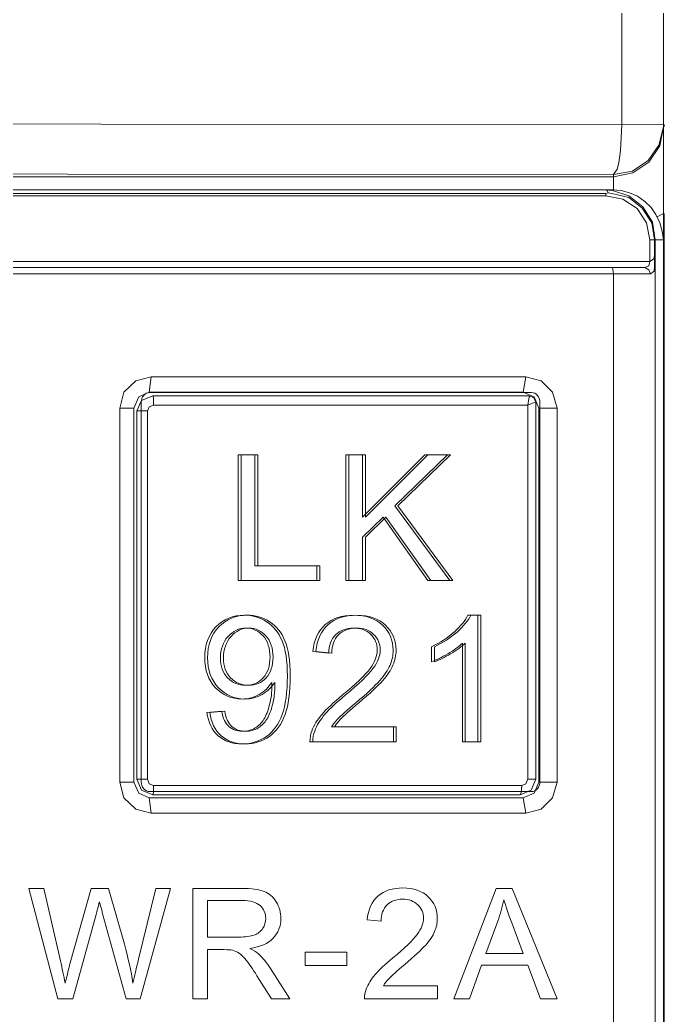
# Model space of a CAD drawing. Header units: millimetres. Extents: x 33157 to 59611, y -29750 to 1750.
# Drawn here: x 53834.65 to 53845.1, y 201.19 to 217.15 of the extents above; entities that cross this region are included whole.
import ezdxf

# ---------------------------------------------------------------- set-up
doc = ezdxf.new("R2010")
doc.units = ezdxf.units.MM
doc.layers.get('0').update_dxf_attribs({"lineweight": 18})

msp = doc.modelspace()

# ---------------------------------------------------------------- linework, layer by layer
at = {"lineweight": 9}
for p, q in [((53844.307, 279.827), (53844.307, 215.474)), ((53844.977, 279.827), (53844.977, 155.043)), ((53844.977, 215.474), (53844.977, 215.436)), ((53844.986, 215.474), (53844.986, 215.436)), ((53844.175, 214.672), (53844.175, 214.427)), ((53844.052, 214.371), (53844.052, 214.333)), ((53844.986, 214.05), (53844.986, 154.892)), ((53844.76, 213.626), (53844.76, 213.277)), ((53844.835, 213.626), (53844.835, 213.371)), ((53844.845, 213.626), (53844.845, 152.931)), ((53844.977, 213.626), (53844.977, 155.458)), ((53844.175, 213.079), (53844.175, 152.931)), ((53836.79, 211.099), (53836.79, 210.976)), ((53836.79, 211.099), (53836.79, 210.976)), ((53836.79, 211.099), (53836.79, 210.976)), ((53842.798, 210.976), (53842.798, 204.979)), ((53842.798, 210.976), (53842.798, 204.979)), ((53842.798, 210.976), (53842.798, 204.979)), ((53842.93, 211.023), (53842.93, 204.979)), ((53842.93, 211.023), (53842.93, 204.979)), ((53842.93, 211.023), (53842.93, 204.979)), ((53836.252, 210.929), (53836.252, 204.932)), ((53836.252, 210.929), (53836.252, 204.932)), ((53836.252, 210.929), (53836.252, 204.932)), ((53836.478, 210.929), (53836.478, 204.932)), ((53836.478, 210.929), (53836.478, 204.932)), ((53836.478, 210.929), (53836.478, 204.932)), ((53836.526, 210.882), (53836.526, 204.979)), ((53836.526, 210.882), (53836.526, 204.979)), ((53836.526, 210.882), (53836.526, 204.979)), ((53836.695, 210.882), (53836.695, 204.979)), ((53836.695, 210.882), (53836.695, 204.979)), ((53836.695, 210.882), (53836.695, 204.979)), ((53842.977, 210.929), (53842.977, 204.932)), ((53842.977, 210.929), (53842.977, 204.932)), ((53842.977, 210.929), (53842.977, 204.932)), ((53843.27, 210.929), (53843.27, 204.932)), ((53843.27, 210.929), (53843.27, 204.932)), ((53843.27, 210.929), (53843.27, 204.932)), ((53836.79, 204.876), (53836.79, 204.763)), ((53836.79, 204.876), (53836.79, 204.763)), ((53836.79, 204.876), (53836.79, 204.763))]:
    msp.add_line(p, q, dxfattribs=at)
for points in [[(53817.878, 215.493), (53817.878, 215.493), (53844.977, 215.474), (53844.977, 215.474)], [(53817.878, 214.691), (53817.878, 214.691), (53844.175, 214.672), (53844.175, 214.672)], [(53844.175, 214.635), (53844.175, 214.635), (53795.279, 214.635), (53795.279, 214.635)], [(53791.619, 214.427), (53791.619, 214.427), (53844.156, 214.427), (53844.156, 214.427)], [(53844.052, 214.333), (53844.052, 214.333), (53791.694, 214.333), (53791.694, 214.333)], [(53791.704, 214.371), (53791.704, 214.371), (53844.052, 214.371), (53844.052, 214.371)], [(53844.156, 214.418), (53844.156, 214.418), (53844.043, 214.427), (53844.043, 214.427)], [(53844.071, 214.418), (53844.071, 214.418), (53844.043, 214.427), (53844.043, 214.427)], [(53844.052, 214.371), (53844.052, 214.371), (53844.09, 214.38), (53844.09, 214.38)], [(53844.09, 214.38), (53844.09, 214.38), (53844.071, 214.418), (53844.071, 214.418)], [(53844.147, 214.371), (53844.147, 214.371), (53844.09, 214.38), (53844.09, 214.38)], [(53844.873, 213.994), (53844.873, 213.994), (53844.977, 214.05), (53844.977, 214.05)], [(53844.76, 213.626), (53844.76, 213.626), (53844.977, 213.626), (53844.977, 213.626)], [(53790.996, 213.277), (53790.996, 213.277), (53844.76, 213.277), (53844.76, 213.277)], [(53790.987, 213.079), (53790.987, 213.079), (53844.769, 213.079), (53844.769, 213.079)], [(53791.081, 213.183), (53791.081, 213.183), (53844.675, 213.183), (53844.675, 213.183)], [(53844.156, 213.183), (53844.156, 213.183), (53844.175, 213.079), (53844.175, 213.079)], [(53836.752, 211.429), (53836.752, 211.429), (53836.724, 211.184), (53836.724, 211.184)], [(53836.752, 211.429), (53836.752, 211.429), (53836.724, 211.184), (53836.724, 211.184)], [(53836.752, 211.429), (53836.752, 211.429), (53836.724, 211.184), (53836.724, 211.184)], [(53836.752, 211.429), (53836.752, 211.429), (53842.77, 211.429), (53842.77, 211.429)], [(53836.752, 211.429), (53836.752, 211.429), (53842.77, 211.429), (53842.77, 211.429)], [(53836.752, 211.429), (53836.752, 211.429), (53842.77, 211.429), (53842.77, 211.429)], [(53842.77, 211.429), (53842.77, 211.429), (53842.723, 211.184), (53842.723, 211.184)], [(53842.77, 211.429), (53842.77, 211.429), (53842.723, 211.184), (53842.723, 211.184)], [(53842.77, 211.429), (53842.77, 211.429), (53842.723, 211.184), (53842.723, 211.184)], [(53836.724, 211.184), (53836.724, 211.184), (53842.723, 211.184), (53842.723, 211.184)], [(53836.724, 211.184), (53836.724, 211.184), (53842.723, 211.184), (53842.723, 211.184)], [(53836.724, 211.184), (53836.724, 211.184), (53842.723, 211.184), (53842.723, 211.184)], [(53842.817, 211.127), (53842.817, 211.127), (53836.78, 211.127), (53836.78, 211.127)], [(53842.817, 211.127), (53842.817, 211.127), (53836.78, 211.127), (53836.78, 211.127)], [(53842.817, 211.127), (53842.817, 211.127), (53836.78, 211.127), (53836.78, 211.127)], [(53836.79, 211.099), (53836.79, 211.099), (53836.78, 211.127), (53836.78, 211.127)], [(53836.79, 211.099), (53836.79, 211.099), (53836.78, 211.127), (53836.78, 211.127)], [(53836.79, 211.099), (53836.79, 211.099), (53836.78, 211.127), (53836.78, 211.127)], [(53842.817, 211.127), (53842.817, 211.127), (53842.826, 211.108), (53842.826, 211.108)], [(53842.817, 211.127), (53842.817, 211.127), (53842.826, 211.108), (53842.826, 211.108)], [(53842.817, 211.127), (53842.817, 211.127), (53842.826, 211.108), (53842.826, 211.108)], [(53842.798, 210.976), (53842.798, 210.976), (53836.79, 210.976), (53836.79, 210.976)], [(53842.798, 210.976), (53842.798, 210.976), (53836.79, 210.976), (53836.79, 210.976)], [(53842.798, 210.976), (53842.798, 210.976), (53836.79, 210.976), (53836.79, 210.976)], [(53842.817, 211.08), (53842.817, 211.08), (53842.798, 210.976), (53842.798, 210.976)], [(53842.817, 211.08), (53842.817, 211.08), (53842.798, 210.976), (53842.798, 210.976)], [(53842.817, 211.08), (53842.817, 211.08), (53842.798, 210.976), (53842.798, 210.976)], [(53842.798, 210.976), (53842.798, 210.976), (53842.873, 211.005), (53842.873, 211.005)], [(53842.798, 210.976), (53842.798, 210.976), (53842.873, 211.005), (53842.873, 211.005)], [(53842.798, 210.976), (53842.798, 210.976), (53842.873, 211.005), (53842.873, 211.005)], [(53842.826, 211.108), (53842.826, 211.108), (53842.817, 211.08), (53842.817, 211.08)], [(53842.826, 211.108), (53842.826, 211.108), (53842.817, 211.08), (53842.817, 211.08)], [(53842.826, 211.108), (53842.826, 211.108), (53842.817, 211.08), (53842.817, 211.08)], [(53842.873, 211.005), (53842.873, 211.005), (53842.93, 211.023), (53842.93, 211.023)], [(53842.873, 211.005), (53842.873, 211.005), (53842.93, 211.023), (53842.93, 211.023)], [(53842.873, 211.005), (53842.873, 211.005), (53842.93, 211.023), (53842.93, 211.023)], [(53836.252, 210.929), (53836.252, 210.929), (53836.478, 210.929), (53836.478, 210.929)], [(53836.252, 210.929), (53836.252, 210.929), (53836.478, 210.929), (53836.478, 210.929)], [(53836.252, 210.929), (53836.252, 210.929), (53836.478, 210.929), (53836.478, 210.929)], [(53836.695, 210.882), (53836.695, 210.882), (53836.526, 210.882), (53836.526, 210.882)], [(53836.695, 210.882), (53836.695, 210.882), (53836.526, 210.882), (53836.526, 210.882)], [(53836.695, 210.882), (53836.695, 210.882), (53836.526, 210.882), (53836.526, 210.882)], [(53843.27, 210.929), (53843.27, 210.929), (53842.977, 210.929), (53842.977, 210.929)], [(53843.27, 210.929), (53843.27, 210.929), (53842.977, 210.929), (53842.977, 210.929)], [(53843.27, 210.929), (53843.27, 210.929), (53842.977, 210.929), (53842.977, 210.929)], [(53836.252, 204.932), (53836.252, 204.932), (53836.478, 204.932), (53836.478, 204.932)], [(53836.252, 204.932), (53836.252, 204.932), (53836.478, 204.932), (53836.478, 204.932)], [(53836.252, 204.932), (53836.252, 204.932), (53836.478, 204.932), (53836.478, 204.932)], [(53836.695, 204.979), (53836.695, 204.979), (53836.526, 204.979), (53836.526, 204.979)], [(53836.695, 204.979), (53836.695, 204.979), (53836.526, 204.979), (53836.526, 204.979)], [(53836.695, 204.979), (53836.695, 204.979), (53836.526, 204.979), (53836.526, 204.979)], [(53842.798, 204.979), (53842.798, 204.979), (53842.93, 204.979), (53842.93, 204.979)], [(53842.798, 204.979), (53842.798, 204.979), (53842.93, 204.979), (53842.93, 204.979)], [(53842.798, 204.979), (53842.798, 204.979), (53842.93, 204.979), (53842.93, 204.979)], [(53843.27, 204.932), (53843.27, 204.932), (53842.977, 204.932), (53842.977, 204.932)], [(53843.27, 204.932), (53843.27, 204.932), (53842.977, 204.932), (53842.977, 204.932)], [(53843.27, 204.932), (53843.27, 204.932), (53842.977, 204.932), (53842.977, 204.932)], [(53836.79, 204.876), (53836.79, 204.876), (53842.704, 204.876), (53842.704, 204.876)], [(53836.79, 204.876), (53836.79, 204.876), (53842.704, 204.876), (53842.704, 204.876)], [(53836.79, 204.876), (53836.79, 204.876), (53842.704, 204.876), (53842.704, 204.876)], [(53836.79, 204.763), (53836.79, 204.763), (53836.78, 204.725), (53836.78, 204.725)], [(53836.79, 204.763), (53836.79, 204.763), (53836.78, 204.725), (53836.78, 204.725)], [(53836.79, 204.763), (53836.79, 204.763), (53836.78, 204.725), (53836.78, 204.725)], [(53842.694, 204.763), (53842.694, 204.763), (53842.675, 204.725), (53842.675, 204.725)], [(53842.694, 204.763), (53842.694, 204.763), (53842.675, 204.725), (53842.675, 204.725)], [(53842.694, 204.763), (53842.694, 204.763), (53842.675, 204.725), (53842.675, 204.725)], [(53842.704, 204.876), (53842.704, 204.876), (53842.694, 204.763), (53842.694, 204.763)], [(53842.704, 204.876), (53842.704, 204.876), (53842.694, 204.763), (53842.694, 204.763)], [(53842.704, 204.876), (53842.704, 204.876), (53842.694, 204.763), (53842.694, 204.763)], [(53842.723, 204.678), (53842.723, 204.678), (53836.724, 204.678), (53836.724, 204.678)], [(53842.723, 204.678), (53842.723, 204.678), (53836.724, 204.678), (53836.724, 204.678)], [(53842.723, 204.678), (53842.723, 204.678), (53836.724, 204.678), (53836.724, 204.678)], [(53836.752, 204.433), (53836.752, 204.433), (53836.724, 204.678), (53836.724, 204.678)], [(53836.752, 204.433), (53836.752, 204.433), (53836.724, 204.678), (53836.724, 204.678)], [(53836.752, 204.433), (53836.752, 204.433), (53836.724, 204.678), (53836.724, 204.678)], [(53836.78, 204.725), (53836.78, 204.725), (53842.675, 204.725), (53842.675, 204.725)], [(53836.78, 204.725), (53836.78, 204.725), (53842.675, 204.725), (53842.675, 204.725)], [(53836.78, 204.725), (53836.78, 204.725), (53842.675, 204.725), (53842.675, 204.725)], [(53842.77, 204.433), (53842.77, 204.433), (53842.723, 204.678), (53842.723, 204.678)], [(53842.77, 204.433), (53842.77, 204.433), (53842.723, 204.678), (53842.723, 204.678)], [(53842.77, 204.433), (53842.77, 204.433), (53842.723, 204.678), (53842.723, 204.678)], [(53842.77, 204.433), (53842.77, 204.433), (53836.752, 204.433), (53836.752, 204.433)], [(53842.77, 204.433), (53842.77, 204.433), (53836.752, 204.433), (53836.752, 204.433)], [(53842.77, 204.433), (53842.77, 204.433), (53836.752, 204.433), (53836.752, 204.433)]]:
    msp.add_open_spline(points, degree=3, dxfattribs=at)
for points, knots in [([(53844.175, 214.635), (53844.175, 214.635), (53844.486, 214.701), (53844.486, 214.701), (53844.486, 214.701), (53844.741, 214.87), (53844.741, 214.87), (53844.741, 214.87), (53844.92, 215.134), (53844.92, 215.134), (53844.92, 215.134), (53844.977, 215.436), (53844.977, 215.436)], [0, 0, 0, 0, 148732.320015, 148732.320015, 148732.320015, 297464.64003, 297464.64003, 297464.64003, 446196.960044, 446196.960044, 446196.960044, 594929.280059, 594929.280059, 594929.280059, 594929.280059]), ([(53844.175, 214.672), (53844.175, 214.672), (53844.477, 214.729), (53844.477, 214.729), (53844.477, 214.729), (53844.732, 214.899), (53844.732, 214.899), (53844.732, 214.899), (53844.901, 215.144), (53844.901, 215.144), (53844.901, 215.144), (53844.977, 215.436), (53844.977, 215.436)], [0, 0, 0, 0, 148732.2742, 148732.2742, 148732.2742, 297464.548399, 297464.548399, 297464.548399, 446196.822599, 446196.822599, 446196.822599, 594929.096798, 594929.096798, 594929.096798, 594929.096798]), ([(53844.307, 215.474), (53844.307, 215.474), (53844.288, 215.059), (53844.288, 215.059), (53844.288, 215.059), (53844.26, 214.861), (53844.26, 214.861), (53844.26, 214.861), (53844.232, 214.757), (53844.232, 214.757), (53844.232, 214.757), (53844.175, 214.672), (53844.175, 214.672)], [0, 0, 0, 0, 148731.028387, 148731.028387, 148731.028387, 297462.056774, 297462.056774, 297462.056774, 446193.085162, 446193.085162, 446193.085162, 594924.113549, 594924.113549, 594924.113549, 594924.113549]), ([(53844.76, 213.626), (53844.76, 213.626), (53844.703, 213.899), (53844.703, 213.899), (53844.703, 213.899), (53844.552, 214.126), (53844.552, 214.126), (53844.552, 214.126), (53844.326, 214.276), (53844.326, 214.276), (53844.326, 214.276), (53844.052, 214.333), (53844.052, 214.333)], [0, 0, 0, 0, 148733.276305, 148733.276305, 148733.276305, 297466.552609, 297466.552609, 297466.552609, 446199.828914, 446199.828914, 446199.828914, 594933.105219, 594933.105219, 594933.105219, 594933.105219]), ([(53844.835, 213.626), (53844.835, 213.626), (53844.788, 213.899), (53844.788, 213.899), (53844.788, 213.899), (53844.637, 214.135), (53844.637, 214.135), (53844.637, 214.135), (53844.42, 214.305), (53844.42, 214.305), (53844.42, 214.305), (53844.147, 214.371), (53844.147, 214.371)], [0, 0, 0, 0, 148733.499126, 148733.499126, 148733.499126, 297466.998252, 297466.998252, 297466.998252, 446200.497378, 446200.497378, 446200.497378, 594933.996504, 594933.996504, 594933.996504, 594933.996504]), ([(53844.845, 213.626), (53844.845, 213.626), (53844.798, 213.909), (53844.798, 213.909), (53844.798, 213.909), (53844.647, 214.154), (53844.647, 214.154), (53844.647, 214.154), (53844.42, 214.333), (53844.42, 214.333), (53844.42, 214.333), (53844.156, 214.418), (53844.156, 214.418)], [0, 0, 0, 0, 148733.478642, 148733.478642, 148733.478642, 297466.957285, 297466.957285, 297466.957285, 446200.435927, 446200.435927, 446200.435927, 594933.914569, 594933.914569, 594933.914569, 594933.914569]), ([(53844.977, 213.626), (53844.977, 213.626), (53844.958, 213.767), (53844.958, 213.767), (53844.958, 213.767), (53844.92, 213.899), (53844.92, 213.899), (53844.92, 213.899), (53844.854, 214.031), (53844.854, 214.031), (53844.854, 214.031), (53844.779, 214.144), (53844.779, 214.144), (53844.779, 214.144), (53844.675, 214.239), (53844.675, 214.239), (53844.675, 214.239), (53844.562, 214.324), (53844.562, 214.324), (53844.562, 214.324), (53844.43, 214.38), (53844.43, 214.38), (53844.43, 214.38), (53844.298, 214.418), (53844.298, 214.418), (53844.298, 214.418), (53844.156, 214.427), (53844.156, 214.427)], [0, 0, 0, 0, 138190.451597, 138190.451597, 138190.451597, 276380.903193, 276380.903193, 276380.903193, 414571.35479, 414571.35479, 414571.35479, 552761.806387, 552761.806387, 552761.806387, 690952.257983, 690952.257983, 690952.257983, 829142.70958, 829142.70958, 829142.70958, 967333.161177, 967333.161177, 967333.161177, 1105523.612773, 1105523.612773, 1105523.612773, 1243714.06437, 1243714.06437, 1243714.06437, 1243714.06437]), ([(53844.76, 213.277), (53844.76, 213.277), (53844.816, 213.315), (53844.816, 213.315), (53844.816, 213.315), (53844.835, 213.371), (53844.835, 213.371)], [0, 0, 0, 0, 167734.860416, 167734.860416, 167734.860416, 335469.720832, 335469.720832, 335469.720832, 335469.720832]), ([(53844.769, 213.079), (53844.769, 213.079), (53844.826, 213.126), (53844.826, 213.126), (53844.826, 213.126), (53844.835, 213.211), (53844.835, 213.211), (53844.835, 213.211), (53844.835, 213.371), (53844.835, 213.371)], [0, 0, 0, 0, 155104.239454, 155104.239454, 155104.239454, 310208.478909, 310208.478909, 310208.478909, 465312.718363, 465312.718363, 465312.718363, 465312.718363]), ([(53844.675, 213.183), (53844.675, 213.183), (53844.741, 213.211), (53844.741, 213.211), (53844.741, 213.211), (53844.76, 213.277), (53844.76, 213.277)], [0, 0, 0, 0, 167734.767059, 167734.767059, 167734.767059, 335469.534117, 335469.534117, 335469.534117, 335469.534117]), ([(53844.675, 213.183), (53844.675, 213.183), (53844.741, 213.145), (53844.741, 213.145), (53844.741, 213.145), (53844.769, 213.079), (53844.769, 213.079)], [0, 0, 0, 0, 167734.860005, 167734.860005, 167734.860005, 335469.720011, 335469.720011, 335469.720011, 335469.720011]), ([(53836.752, 211.429), (53836.752, 211.429), (53836.507, 211.363), (53836.507, 211.363), (53836.507, 211.363), (53836.318, 211.184), (53836.318, 211.184), (53836.318, 211.184), (53836.252, 210.929), (53836.252, 210.929)], [0, 0, 0, 0, 155082.019772, 155082.019772, 155082.019772, 310164.039544, 310164.039544, 310164.039544, 465246.059316, 465246.059316, 465246.059316, 465246.059316]), ([(53836.752, 211.429), (53836.752, 211.429), (53836.507, 211.363), (53836.507, 211.363), (53836.507, 211.363), (53836.318, 211.184), (53836.318, 211.184), (53836.318, 211.184), (53836.252, 210.929), (53836.252, 210.929)], [0, 0, 0, 0, 155082.019772, 155082.019772, 155082.019772, 310164.039544, 310164.039544, 310164.039544, 465246.059316, 465246.059316, 465246.059316, 465246.059316]), ([(53836.752, 211.429), (53836.752, 211.429), (53836.507, 211.363), (53836.507, 211.363), (53836.507, 211.363), (53836.318, 211.184), (53836.318, 211.184), (53836.318, 211.184), (53836.252, 210.929), (53836.252, 210.929)], [0, 0, 0, 0, 155082.019772, 155082.019772, 155082.019772, 310164.039544, 310164.039544, 310164.039544, 465246.059316, 465246.059316, 465246.059316, 465246.059316]), ([(53843.27, 210.929), (53843.27, 210.929), (53843.194, 211.184), (53843.194, 211.184), (53843.194, 211.184), (53843.015, 211.363), (53843.015, 211.363), (53843.015, 211.363), (53842.77, 211.429), (53842.77, 211.429)], [0, 0, 0, 0, 155101.405057, 155101.405057, 155101.405057, 310202.810114, 310202.810114, 310202.810114, 465304.215172, 465304.215172, 465304.215172, 465304.215172]), ([(53843.27, 210.929), (53843.27, 210.929), (53843.194, 211.184), (53843.194, 211.184), (53843.194, 211.184), (53843.015, 211.363), (53843.015, 211.363), (53843.015, 211.363), (53842.77, 211.429), (53842.77, 211.429)], [0, 0, 0, 0, 155101.405057, 155101.405057, 155101.405057, 310202.810114, 310202.810114, 310202.810114, 465304.215172, 465304.215172, 465304.215172, 465304.215172]), ([(53843.27, 210.929), (53843.27, 210.929), (53843.194, 211.184), (53843.194, 211.184), (53843.194, 211.184), (53843.015, 211.363), (53843.015, 211.363), (53843.015, 211.363), (53842.77, 211.429), (53842.77, 211.429)], [0, 0, 0, 0, 155101.405057, 155101.405057, 155101.405057, 310202.810114, 310202.810114, 310202.810114, 465304.215172, 465304.215172, 465304.215172, 465304.215172]), ([(53836.724, 211.184), (53836.724, 211.184), (53836.554, 211.108), (53836.554, 211.108), (53836.554, 211.108), (53836.478, 210.929), (53836.478, 210.929)], [0, 0, 0, 0, 167712.417053, 167712.417053, 167712.417053, 335424.834107, 335424.834107, 335424.834107, 335424.834107]), ([(53836.724, 211.184), (53836.724, 211.184), (53836.554, 211.108), (53836.554, 211.108), (53836.554, 211.108), (53836.478, 210.929), (53836.478, 210.929)], [0, 0, 0, 0, 167712.417053, 167712.417053, 167712.417053, 335424.834107, 335424.834107, 335424.834107, 335424.834107]), ([(53836.724, 211.184), (53836.724, 211.184), (53836.554, 211.108), (53836.554, 211.108), (53836.554, 211.108), (53836.478, 210.929), (53836.478, 210.929)], [0, 0, 0, 0, 167712.417053, 167712.417053, 167712.417053, 335424.834107, 335424.834107, 335424.834107, 335424.834107]), ([(53836.78, 211.127), (53836.78, 211.127), (53836.601, 211.052), (53836.601, 211.052), (53836.601, 211.052), (53836.526, 210.882), (53836.526, 210.882)], [0, 0, 0, 0, 167712.649714, 167712.649714, 167712.649714, 335425.299428, 335425.299428, 335425.299428, 335425.299428]), ([(53836.78, 211.127), (53836.78, 211.127), (53836.601, 211.052), (53836.601, 211.052), (53836.601, 211.052), (53836.526, 210.882), (53836.526, 210.882)], [0, 0, 0, 0, 167712.649714, 167712.649714, 167712.649714, 335425.299428, 335425.299428, 335425.299428, 335425.299428]), ([(53836.78, 211.127), (53836.78, 211.127), (53836.601, 211.052), (53836.601, 211.052), (53836.601, 211.052), (53836.526, 210.882), (53836.526, 210.882)], [0, 0, 0, 0, 167712.649714, 167712.649714, 167712.649714, 335425.299428, 335425.299428, 335425.299428, 335425.299428]), ([(53836.731, 211.178), (53836.731, 211.178), (53842.857, 211.178), (53842.857, 211.178), (53842.932, 211.178), (53842.994, 211.106), (53842.994, 211.018), (53842.994, 211.018), (53842.994, 204.938), (53842.994, 204.938), (53842.994, 204.85), (53842.932, 204.778), (53842.857, 204.778), (53842.857, 204.778), (53836.731, 204.778), (53836.731, 204.778), (53836.656, 204.778), (53836.594, 204.85), (53836.594, 204.938), (53836.594, 204.938), (53836.594, 211.018), (53836.594, 211.018), (53836.594, 211.106), (53836.656, 211.178), (53836.731, 211.178)], [0, 0, 0, 0, 139218.143458, 139218.143458, 139218.143458, 278436.286916, 278436.286916, 278436.286916, 417654.430374, 417654.430374, 417654.430374, 556872.573831, 556872.573831, 556872.573831, 696090.717289, 696090.717289, 696090.717289, 835308.860747, 835308.860747, 835308.860747, 974527.004205, 974527.004205, 974527.004205, 1113745.147663, 1113745.147663, 1113745.147663, 1113745.147663]), ([(53842.977, 210.929), (53842.977, 210.929), (53842.902, 211.108), (53842.902, 211.108), (53842.902, 211.108), (53842.723, 211.184), (53842.723, 211.184)], [0, 0, 0, 0, 167732.164151, 167732.164151, 167732.164151, 335464.328301, 335464.328301, 335464.328301, 335464.328301]), ([(53842.977, 210.929), (53842.977, 210.929), (53842.902, 211.108), (53842.902, 211.108), (53842.902, 211.108), (53842.723, 211.184), (53842.723, 211.184)], [0, 0, 0, 0, 167732.164151, 167732.164151, 167732.164151, 335464.328301, 335464.328301, 335464.328301, 335464.328301]), ([(53842.977, 210.929), (53842.977, 210.929), (53842.902, 211.108), (53842.902, 211.108), (53842.902, 211.108), (53842.723, 211.184), (53842.723, 211.184)], [0, 0, 0, 0, 167732.164151, 167732.164151, 167732.164151, 335464.328301, 335464.328301, 335464.328301, 335464.328301]), ([(53842.93, 211.023), (53842.93, 211.023), (53842.892, 211.099), (53842.892, 211.099), (53842.892, 211.099), (53842.817, 211.127), (53842.817, 211.127)], [0, 0, 0, 0, 167732.290824, 167732.290824, 167732.290824, 335464.581647, 335464.581647, 335464.581647, 335464.581647]), ([(53842.93, 211.023), (53842.93, 211.023), (53842.892, 211.099), (53842.892, 211.099), (53842.892, 211.099), (53842.817, 211.127), (53842.817, 211.127)], [0, 0, 0, 0, 167732.290824, 167732.290824, 167732.290824, 335464.581647, 335464.581647, 335464.581647, 335464.581647]), ([(53842.93, 211.023), (53842.93, 211.023), (53842.892, 211.099), (53842.892, 211.099), (53842.892, 211.099), (53842.817, 211.127), (53842.817, 211.127)], [0, 0, 0, 0, 167732.290824, 167732.290824, 167732.290824, 335464.581647, 335464.581647, 335464.581647, 335464.581647]), ([(53842.93, 211.023), (53842.93, 211.023), (53842.892, 211.099), (53842.892, 211.099), (53842.892, 211.099), (53842.817, 211.127), (53842.817, 211.127)], [0, 0, 0, 0, 167732.290824, 167732.290824, 167732.290824, 335464.581647, 335464.581647, 335464.581647, 335464.581647]), ([(53842.93, 211.023), (53842.93, 211.023), (53842.892, 211.099), (53842.892, 211.099), (53842.892, 211.099), (53842.817, 211.127), (53842.817, 211.127)], [0, 0, 0, 0, 167732.290824, 167732.290824, 167732.290824, 335464.581647, 335464.581647, 335464.581647, 335464.581647]), ([(53842.93, 211.023), (53842.93, 211.023), (53842.892, 211.099), (53842.892, 211.099), (53842.892, 211.099), (53842.817, 211.127), (53842.817, 211.127)], [0, 0, 0, 0, 167732.290824, 167732.290824, 167732.290824, 335464.581647, 335464.581647, 335464.581647, 335464.581647]), ([(53836.79, 210.976), (53836.79, 210.976), (53836.724, 210.948), (53836.724, 210.948), (53836.724, 210.948), (53836.695, 210.882), (53836.695, 210.882)], [0, 0, 0, 0, 167713.303268, 167713.303268, 167713.303268, 335426.606537, 335426.606537, 335426.606537, 335426.606537]), ([(53836.79, 210.976), (53836.79, 210.976), (53836.724, 210.948), (53836.724, 210.948), (53836.724, 210.948), (53836.695, 210.882), (53836.695, 210.882)], [0, 0, 0, 0, 167713.303268, 167713.303268, 167713.303268, 335426.606537, 335426.606537, 335426.606537, 335426.606537]), ([(53836.79, 210.976), (53836.79, 210.976), (53836.724, 210.948), (53836.724, 210.948), (53836.724, 210.948), (53836.695, 210.882), (53836.695, 210.882)], [0, 0, 0, 0, 167713.303268, 167713.303268, 167713.303268, 335426.606537, 335426.606537, 335426.606537, 335426.606537]), ([(53836.252, 204.932), (53836.252, 204.932), (53836.318, 204.678), (53836.318, 204.678), (53836.318, 204.678), (53836.507, 204.498), (53836.507, 204.498), (53836.507, 204.498), (53836.752, 204.433), (53836.752, 204.433)], [0, 0, 0, 0, 155090.321693, 155090.321693, 155090.321693, 310180.643385, 310180.643385, 310180.643385, 465270.965078, 465270.965078, 465270.965078, 465270.965078]), ([(53836.252, 204.932), (53836.252, 204.932), (53836.318, 204.678), (53836.318, 204.678), (53836.318, 204.678), (53836.507, 204.498), (53836.507, 204.498), (53836.507, 204.498), (53836.752, 204.433), (53836.752, 204.433)], [0, 0, 0, 0, 155090.321693, 155090.321693, 155090.321693, 310180.643385, 310180.643385, 310180.643385, 465270.965078, 465270.965078, 465270.965078, 465270.965078]), ([(53836.252, 204.932), (53836.252, 204.932), (53836.318, 204.678), (53836.318, 204.678), (53836.318, 204.678), (53836.507, 204.498), (53836.507, 204.498), (53836.507, 204.498), (53836.752, 204.433), (53836.752, 204.433)], [0, 0, 0, 0, 155090.321693, 155090.321693, 155090.321693, 310180.643385, 310180.643385, 310180.643385, 465270.965078, 465270.965078, 465270.965078, 465270.965078]), ([(53836.478, 204.932), (53836.478, 204.932), (53836.554, 204.753), (53836.554, 204.753), (53836.554, 204.753), (53836.724, 204.678), (53836.724, 204.678)], [0, 0, 0, 0, 167722.217602, 167722.217602, 167722.217602, 335444.435203, 335444.435203, 335444.435203, 335444.435203]), ([(53836.478, 204.932), (53836.478, 204.932), (53836.554, 204.753), (53836.554, 204.753), (53836.554, 204.753), (53836.724, 204.678), (53836.724, 204.678)], [0, 0, 0, 0, 167722.217602, 167722.217602, 167722.217602, 335444.435203, 335444.435203, 335444.435203, 335444.435203]), ([(53836.478, 204.932), (53836.478, 204.932), (53836.554, 204.753), (53836.554, 204.753), (53836.554, 204.753), (53836.724, 204.678), (53836.724, 204.678)], [0, 0, 0, 0, 167722.217602, 167722.217602, 167722.217602, 335444.435203, 335444.435203, 335444.435203, 335444.435203]), ([(53836.526, 204.979), (53836.526, 204.979), (53836.601, 204.8), (53836.601, 204.8), (53836.601, 204.8), (53836.78, 204.725), (53836.78, 204.725)], [0, 0, 0, 0, 167722.297515, 167722.297515, 167722.297515, 335444.595031, 335444.595031, 335444.595031, 335444.595031]), ([(53836.526, 204.979), (53836.526, 204.979), (53836.601, 204.8), (53836.601, 204.8), (53836.601, 204.8), (53836.78, 204.725), (53836.78, 204.725)], [0, 0, 0, 0, 167722.297515, 167722.297515, 167722.297515, 335444.595031, 335444.595031, 335444.595031, 335444.595031]), ([(53836.526, 204.979), (53836.526, 204.979), (53836.601, 204.8), (53836.601, 204.8), (53836.601, 204.8), (53836.78, 204.725), (53836.78, 204.725)], [0, 0, 0, 0, 167722.297515, 167722.297515, 167722.297515, 335444.595031, 335444.595031, 335444.595031, 335444.595031]), ([(53836.695, 204.979), (53836.695, 204.979), (53836.724, 204.904), (53836.724, 204.904), (53836.724, 204.904), (53836.79, 204.876), (53836.79, 204.876)], [0, 0, 0, 0, 167722.649979, 167722.649979, 167722.649979, 335445.299958, 335445.299958, 335445.299958, 335445.299958]), ([(53836.695, 204.979), (53836.695, 204.979), (53836.724, 204.904), (53836.724, 204.904), (53836.724, 204.904), (53836.79, 204.876), (53836.79, 204.876)], [0, 0, 0, 0, 167722.649979, 167722.649979, 167722.649979, 335445.299958, 335445.299958, 335445.299958, 335445.299958]), ([(53836.695, 204.979), (53836.695, 204.979), (53836.724, 204.904), (53836.724, 204.904), (53836.724, 204.904), (53836.79, 204.876), (53836.79, 204.876)], [0, 0, 0, 0, 167722.649979, 167722.649979, 167722.649979, 335445.299958, 335445.299958, 335445.299958, 335445.299958]), ([(53842.675, 204.725), (53842.675, 204.725), (53842.855, 204.8), (53842.855, 204.8), (53842.855, 204.8), (53842.93, 204.979), (53842.93, 204.979)], [0, 0, 0, 0, 167741.752549, 167741.752549, 167741.752549, 335483.505099, 335483.505099, 335483.505099, 335483.505099]), ([(53842.675, 204.725), (53842.675, 204.725), (53842.855, 204.8), (53842.855, 204.8), (53842.855, 204.8), (53842.93, 204.979), (53842.93, 204.979)], [0, 0, 0, 0, 167741.752549, 167741.752549, 167741.752549, 335483.505099, 335483.505099, 335483.505099, 335483.505099]), ([(53842.675, 204.725), (53842.675, 204.725), (53842.855, 204.8), (53842.855, 204.8), (53842.855, 204.8), (53842.93, 204.979), (53842.93, 204.979)], [0, 0, 0, 0, 167741.752549, 167741.752549, 167741.752549, 335483.505099, 335483.505099, 335483.505099, 335483.505099]), ([(53842.704, 204.876), (53842.704, 204.876), (53842.77, 204.904), (53842.77, 204.904), (53842.77, 204.904), (53842.798, 204.979), (53842.798, 204.979)], [0, 0, 0, 0, 167741.509653, 167741.509653, 167741.509653, 335483.019306, 335483.019306, 335483.019306, 335483.019306]), ([(53842.704, 204.876), (53842.704, 204.876), (53842.77, 204.904), (53842.77, 204.904), (53842.77, 204.904), (53842.798, 204.979), (53842.798, 204.979)], [0, 0, 0, 0, 167741.509653, 167741.509653, 167741.509653, 335483.019306, 335483.019306, 335483.019306, 335483.019306]), ([(53842.704, 204.876), (53842.704, 204.876), (53842.77, 204.904), (53842.77, 204.904), (53842.77, 204.904), (53842.798, 204.979), (53842.798, 204.979)], [0, 0, 0, 0, 167741.509653, 167741.509653, 167741.509653, 335483.019306, 335483.019306, 335483.019306, 335483.019306]), ([(53842.723, 204.678), (53842.723, 204.678), (53842.902, 204.753), (53842.902, 204.753), (53842.902, 204.753), (53842.977, 204.932), (53842.977, 204.932)], [0, 0, 0, 0, 167741.972834, 167741.972834, 167741.972834, 335483.945668, 335483.945668, 335483.945668, 335483.945668]), ([(53842.723, 204.678), (53842.723, 204.678), (53842.902, 204.753), (53842.902, 204.753), (53842.902, 204.753), (53842.977, 204.932), (53842.977, 204.932)], [0, 0, 0, 0, 167741.972834, 167741.972834, 167741.972834, 335483.945668, 335483.945668, 335483.945668, 335483.945668]), ([(53842.723, 204.678), (53842.723, 204.678), (53842.902, 204.753), (53842.902, 204.753), (53842.902, 204.753), (53842.977, 204.932), (53842.977, 204.932)], [0, 0, 0, 0, 167741.972834, 167741.972834, 167741.972834, 335483.945668, 335483.945668, 335483.945668, 335483.945668]), ([(53842.77, 204.433), (53842.77, 204.433), (53843.015, 204.498), (53843.015, 204.498), (53843.015, 204.498), (53843.194, 204.678), (53843.194, 204.678), (53843.194, 204.678), (53843.27, 204.932), (53843.27, 204.932)], [0, 0, 0, 0, 155109.72993, 155109.72993, 155109.72993, 310219.45986, 310219.45986, 310219.45986, 465329.18979, 465329.18979, 465329.18979, 465329.18979]), ([(53842.77, 204.433), (53842.77, 204.433), (53843.015, 204.498), (53843.015, 204.498), (53843.015, 204.498), (53843.194, 204.678), (53843.194, 204.678), (53843.194, 204.678), (53843.27, 204.932), (53843.27, 204.932)], [0, 0, 0, 0, 155109.72993, 155109.72993, 155109.72993, 310219.45986, 310219.45986, 310219.45986, 465329.18979, 465329.18979, 465329.18979, 465329.18979]), ([(53842.77, 204.433), (53842.77, 204.433), (53843.015, 204.498), (53843.015, 204.498), (53843.015, 204.498), (53843.194, 204.678), (53843.194, 204.678), (53843.194, 204.678), (53843.27, 204.932), (53843.27, 204.932)], [0, 0, 0, 0, 155109.72993, 155109.72993, 155109.72993, 310219.45986, 310219.45986, 310219.45986, 465329.18979, 465329.18979, 465329.18979, 465329.18979])]:
    msp.add_open_spline(points, degree=3, knots=knots, dxfattribs=at)
for points, knots in [([(53838.151, 208.161), (53838.151, 208.161), (53838.151, 210.181), (53838.151, 210.181), (53838.151, 210.181), (53838.419, 210.181), (53838.419, 210.181), (53838.419, 210.181), (53838.419, 208.398), (53838.419, 208.398), (53838.419, 208.398), (53839.413, 208.398), (53839.413, 208.398), (53839.413, 208.398), (53839.413, 208.161), (53839.413, 208.161), (53839.413, 208.161), (53838.151, 208.161), (53838.151, 208.161)], [0, 0, 0, 0, 142387.613488, 142387.613488, 142387.613488, 284775.226976, 284775.226976, 284775.226976, 427162.840464, 427162.840464, 427162.840464, 569550.453951, 569550.453951, 569550.453951, 711938.067439, 711938.067439, 711938.067439, 854325.680927, 854325.680927, 854325.680927, 854325.680927]), ([(53838.198, 208.161), (53838.198, 208.161), (53838.198, 210.181), (53838.198, 210.181), (53838.198, 210.181), (53838.466, 210.181), (53838.466, 210.181), (53838.466, 210.181), (53838.466, 208.398), (53838.466, 208.398), (53838.466, 208.398), (53839.46, 208.398), (53839.46, 208.398), (53839.46, 208.398), (53839.46, 208.161), (53839.46, 208.161), (53839.46, 208.161), (53838.198, 208.161), (53838.198, 208.161)], [0, 0, 0, 0, 142387.738563, 142387.738563, 142387.738563, 284775.477126, 284775.477126, 284775.477126, 427163.21569, 427163.21569, 427163.21569, 569550.954253, 569550.954253, 569550.954253, 711938.692816, 711938.692816, 711938.692816, 854326.431379, 854326.431379, 854326.431379, 854326.431379]), ([(53839.877, 208.161), (53839.877, 208.161), (53839.877, 210.181), (53839.877, 210.181), (53839.877, 210.181), (53840.146, 210.181), (53840.146, 210.181), (53840.146, 210.181), (53840.146, 209.179), (53840.146, 209.179), (53840.146, 209.179), (53841.149, 210.181), (53841.149, 210.181), (53841.149, 210.181), (53841.512, 210.181), (53841.512, 210.181), (53841.512, 210.181), (53840.664, 209.362), (53840.664, 209.362), (53840.664, 209.362), (53841.548, 208.161), (53841.548, 208.161), (53841.548, 208.161), (53841.195, 208.161), (53841.195, 208.161), (53841.195, 208.161), (53840.476, 209.18), (53840.476, 209.18), (53840.476, 209.18), (53840.146, 208.861), (53840.146, 208.861), (53840.146, 208.861), (53840.146, 208.161), (53840.146, 208.161), (53840.146, 208.161), (53839.877, 208.161), (53839.877, 208.161)], [0, 0, 0, 0, 136057.578565, 136057.578565, 136057.578565, 272115.157131, 272115.157131, 272115.157131, 408172.735696, 408172.735696, 408172.735696, 544230.314262, 544230.314262, 544230.314262, 680287.892827, 680287.892827, 680287.892827, 816345.471393, 816345.471393, 816345.471393, 952403.049958, 952403.049958, 952403.049958, 1088460.628524, 1088460.628524, 1088460.628524, 1224518.207089, 1224518.207089, 1224518.207089, 1360575.785655, 1360575.785655, 1360575.785655, 1496633.36422, 1496633.36422, 1496633.36422, 1632690.942786, 1632690.942786, 1632690.942786, 1632690.942786]), ([(53839.925, 208.161), (53839.925, 208.161), (53839.925, 210.181), (53839.925, 210.181), (53839.925, 210.181), (53840.193, 210.181), (53840.193, 210.181), (53840.193, 210.181), (53840.193, 209.179), (53840.193, 209.179), (53840.193, 209.179), (53841.197, 210.181), (53841.197, 210.181), (53841.197, 210.181), (53841.559, 210.181), (53841.559, 210.181), (53841.559, 210.181), (53840.711, 209.362), (53840.711, 209.362), (53840.711, 209.362), (53841.595, 208.161), (53841.595, 208.161), (53841.595, 208.161), (53841.243, 208.161), (53841.243, 208.161), (53841.243, 208.161), (53840.523, 209.18), (53840.523, 209.18), (53840.523, 209.18), (53840.193, 208.861), (53840.193, 208.861), (53840.193, 208.861), (53840.193, 208.161), (53840.193, 208.161), (53840.193, 208.161), (53839.925, 208.161), (53839.925, 208.161)], [0, 0, 0, 0, 136057.698078, 136057.698078, 136057.698078, 272115.396157, 272115.396157, 272115.396157, 408173.094235, 408173.094235, 408173.094235, 544230.792313, 544230.792313, 544230.792313, 680288.490391, 680288.490391, 680288.490391, 816346.18847, 816346.18847, 816346.18847, 952403.886548, 952403.886548, 952403.886548, 1088461.584626, 1088461.584626, 1088461.584626, 1224519.282705, 1224519.282705, 1224519.282705, 1360576.980783, 1360576.980783, 1360576.980783, 1496634.678861, 1496634.678861, 1496634.678861, 1632692.376939, 1632692.376939, 1632692.376939, 1632692.376939]), ([(53841.997, 205.578), (53841.997, 205.578), (53841.749, 205.578), (53841.749, 205.578), (53841.749, 205.578), (53841.749, 207.159), (53841.749, 207.159), (53841.689, 207.102), (53841.611, 207.045), (53841.514, 206.988), (53841.417, 206.931), (53841.329, 206.888), (53841.252, 206.86), (53841.252, 206.86), (53841.252, 207.1), (53841.252, 207.1), (53841.391, 207.165), (53841.512, 207.244), (53841.616, 207.337), (53841.72, 207.429), (53841.794, 207.519), (53841.837, 207.607), (53841.837, 207.607), (53841.997, 207.607), (53841.997, 207.607), (53841.997, 207.607), (53841.997, 205.578), (53841.997, 205.578)], [0, 0, 0, 0, 138189.189488, 138189.189488, 138189.189488, 276378.378975, 276378.378975, 276378.378975, 414567.568463, 414567.568463, 414567.568463, 552756.757951, 552756.757951, 552756.757951, 690945.947438, 690945.947438, 690945.947438, 829135.136926, 829135.136926, 829135.136926, 967324.326414, 967324.326414, 967324.326414, 1105513.515902, 1105513.515902, 1105513.515902, 1243702.705389, 1243702.705389, 1243702.705389, 1243702.705389]), ([(53842.044, 205.578), (53842.044, 205.578), (53841.796, 205.578), (53841.796, 205.578), (53841.796, 205.578), (53841.796, 207.159), (53841.796, 207.159), (53841.736, 207.102), (53841.658, 207.045), (53841.561, 206.988), (53841.464, 206.931), (53841.376, 206.888), (53841.299, 206.86), (53841.299, 206.86), (53841.299, 207.1), (53841.299, 207.1), (53841.438, 207.165), (53841.559, 207.244), (53841.663, 207.337), (53841.767, 207.429), (53841.841, 207.519), (53841.884, 207.607), (53841.884, 207.607), (53842.044, 207.607), (53842.044, 207.607), (53842.044, 207.607), (53842.044, 205.578), (53842.044, 205.578)], [0, 0, 0, 0, 138189.310855, 138189.310855, 138189.310855, 276378.621709, 276378.621709, 276378.621709, 414567.932564, 414567.932564, 414567.932564, 552757.243419, 552757.243419, 552757.243419, 690946.554274, 690946.554274, 690946.554274, 829135.865128, 829135.865128, 829135.865128, 967325.175983, 967325.175983, 967325.175983, 1105514.486838, 1105514.486838, 1105514.486838, 1243703.797692, 1243703.797692, 1243703.797692, 1243703.797692]), ([(53837.65, 206.046), (53837.65, 206.046), (53837.887, 206.066), (53837.887, 206.066), (53837.907, 205.954), (53837.946, 205.873), (53838.003, 205.823), (53838.059, 205.772), (53838.132, 205.747), (53838.222, 205.747), (53838.298, 205.747), (53838.365, 205.764), (53838.423, 205.8), (53838.48, 205.834), (53838.527, 205.881), (53838.564, 205.94), (53838.6, 205.998), (53838.63, 206.077), (53838.655, 206.176), (53838.68, 206.276), (53838.693, 206.377), (53838.693, 206.48), (53838.693, 206.491), (53838.692, 206.507), (53838.691, 206.53), (53838.642, 206.451), (53838.574, 206.386), (53838.488, 206.337), (53838.403, 206.288), (53838.31, 206.263), (53838.21, 206.263), (53838.043, 206.263), (53837.902, 206.324), (53837.786, 206.445), (53837.671, 206.566), (53837.613, 206.726), (53837.613, 206.925), (53837.613, 207.13), (53837.673, 207.294), (53837.794, 207.42), (53837.915, 207.544), (53838.066, 207.607), (53838.248, 207.607), (53838.378, 207.607), (53838.498, 207.571), (53838.607, 207.5), (53838.716, 207.43), (53838.798, 207.329), (53838.855, 207.198), (53838.911, 207.067), (53838.94, 206.878), (53838.94, 206.63), (53838.94, 206.372), (53838.912, 206.166), (53838.856, 206.013), (53838.8, 205.86), (53838.716, 205.744), (53838.606, 205.664), (53838.495, 205.584), (53838.366, 205.544), (53838.217, 205.544), (53838.059, 205.544), (53837.93, 205.587), (53837.83, 205.675), (53837.73, 205.763), (53837.67, 205.887), (53837.65, 206.046)], [0, 0, 0, 0, 133179.970873, 133179.970873, 133179.970873, 266359.941746, 266359.941746, 266359.941746, 399539.912619, 399539.912619, 399539.912619, 532719.883492, 532719.883492, 532719.883492, 665899.854365, 665899.854365, 665899.854365, 799079.825237, 799079.825237, 799079.825237, 932259.79611, 932259.79611, 932259.79611, 1065439.766983, 1065439.766983, 1065439.766983, 1198619.737856, 1198619.737856, 1198619.737856, 1331799.708729, 1331799.708729, 1331799.708729, 1464979.679602, 1464979.679602, 1464979.679602, 1598159.650475, 1598159.650475, 1598159.650475, 1731339.621348, 1731339.621348, 1731339.621348, 1864519.592221, 1864519.592221, 1864519.592221, 1997699.563094, 1997699.563094, 1997699.563094, 2130879.533967, 2130879.533967, 2130879.533967, 2264059.504839, 2264059.504839, 2264059.504839, 2397239.475712, 2397239.475712, 2397239.475712, 2530419.446585, 2530419.446585, 2530419.446585, 2663599.417458, 2663599.417458, 2663599.417458, 2796779.388331, 2796779.388331, 2796779.388331, 2929959.359204, 2929959.359204, 2929959.359204, 2929959.359204]), ([(53837.697, 206.046), (53837.697, 206.046), (53837.934, 206.066), (53837.934, 206.066), (53837.954, 205.954), (53837.993, 205.873), (53838.05, 205.823), (53838.107, 205.772), (53838.18, 205.747), (53838.269, 205.747), (53838.345, 205.747), (53838.412, 205.764), (53838.47, 205.8), (53838.528, 205.834), (53838.575, 205.881), (53838.611, 205.94), (53838.647, 205.998), (53838.678, 206.077), (53838.703, 206.176), (53838.728, 206.276), (53838.74, 206.377), (53838.74, 206.48), (53838.74, 206.491), (53838.739, 206.507), (53838.738, 206.53), (53838.689, 206.451), (53838.621, 206.386), (53838.536, 206.337), (53838.45, 206.288), (53838.357, 206.263), (53838.257, 206.263), (53838.09, 206.263), (53837.949, 206.324), (53837.833, 206.445), (53837.718, 206.566), (53837.66, 206.726), (53837.66, 206.925), (53837.66, 207.13), (53837.72, 207.294), (53837.841, 207.42), (53837.962, 207.544), (53838.113, 207.607), (53838.295, 207.607), (53838.426, 207.607), (53838.546, 207.571), (53838.655, 207.5), (53838.763, 207.43), (53838.846, 207.329), (53838.902, 207.198), (53838.958, 207.067), (53838.987, 206.878), (53838.987, 206.63), (53838.987, 206.372), (53838.959, 206.166), (53838.903, 206.013), (53838.847, 205.86), (53838.763, 205.744), (53838.653, 205.664), (53838.542, 205.584), (53838.413, 205.544), (53838.264, 205.544), (53838.106, 205.544), (53837.977, 205.587), (53837.877, 205.675), (53837.777, 205.763), (53837.717, 205.887), (53837.697, 206.046)], [0, 0, 0, 0, 133180.087857, 133180.087857, 133180.087857, 266360.175715, 266360.175715, 266360.175715, 399540.263572, 399540.263572, 399540.263572, 532720.351429, 532720.351429, 532720.351429, 665900.439287, 665900.439287, 665900.439287, 799080.527144, 799080.527144, 799080.527144, 932260.615001, 932260.615001, 932260.615001, 1065440.702858, 1065440.702858, 1065440.702858, 1198620.790716, 1198620.790716, 1198620.790716, 1331800.878573, 1331800.878573, 1331800.878573, 1464980.96643, 1464980.96643, 1464980.96643, 1598161.054288, 1598161.054288, 1598161.054288, 1731341.142145, 1731341.142145, 1731341.142145, 1864521.230002, 1864521.230002, 1864521.230002, 1997701.31786, 1997701.31786, 1997701.31786, 2130881.405717, 2130881.405717, 2130881.405717, 2264061.493574, 2264061.493574, 2264061.493574, 2397241.581432, 2397241.581432, 2397241.581432, 2530421.669289, 2530421.669289, 2530421.669289, 2663601.757146, 2663601.757146, 2663601.757146, 2796781.845004, 2796781.845004, 2796781.845004, 2929961.932861, 2929961.932861, 2929961.932861, 2929961.932861]), ([(53840.641, 205.815), (53840.641, 205.815), (53840.641, 205.578), (53840.641, 205.578), (53840.641, 205.578), (53839.303, 205.578), (53839.303, 205.578), (53839.301, 205.637), (53839.311, 205.695), (53839.332, 205.75), (53839.366, 205.841), (53839.421, 205.931), (53839.497, 206.019), (53839.573, 206.107), (53839.681, 206.208), (53839.822, 206.324), (53840.04, 206.504), (53840.189, 206.646), (53840.267, 206.752), (53840.345, 206.857), (53840.384, 206.957), (53840.384, 207.051), (53840.384, 207.149), (53840.348, 207.232), (53840.278, 207.3), (53840.207, 207.367), (53840.115, 207.401), (53840.002, 207.401), (53839.882, 207.401), (53839.786, 207.365), (53839.714, 207.293), (53839.642, 207.222), (53839.606, 207.124), (53839.605, 206.997), (53839.605, 206.997), (53839.351, 207.023), (53839.351, 207.023), (53839.368, 207.213), (53839.434, 207.357), (53839.548, 207.457), (53839.662, 207.557), (53839.815, 207.607), (53840.007, 207.607), (53840.201, 207.607), (53840.355, 207.553), (53840.468, 207.445), (53840.581, 207.338), (53840.638, 207.204), (53840.638, 207.045), (53840.638, 206.964), (53840.621, 206.885), (53840.588, 206.807), (53840.555, 206.728), (53840.5, 206.646), (53840.423, 206.559), (53840.346, 206.473), (53840.219, 206.354), (53840.041, 206.204), (53839.892, 206.078), (53839.796, 205.994), (53839.753, 205.949), (53839.711, 205.904), (53839.676, 205.86), (53839.649, 205.815), (53839.649, 205.815), (53840.641, 205.815), (53840.641, 205.815)], [0, 0, 0, 0, 133182.026568, 133182.026568, 133182.026568, 266364.053137, 266364.053137, 266364.053137, 399546.079705, 399546.079705, 399546.079705, 532728.106274, 532728.106274, 532728.106274, 665910.132842, 665910.132842, 665910.132842, 799092.159411, 799092.159411, 799092.159411, 932274.185979, 932274.185979, 932274.185979, 1065456.212548, 1065456.212548, 1065456.212548, 1198638.239116, 1198638.239116, 1198638.239116, 1331820.265685, 1331820.265685, 1331820.265685, 1465002.292253, 1465002.292253, 1465002.292253, 1598184.318822, 1598184.318822, 1598184.318822, 1731366.34539, 1731366.34539, 1731366.34539, 1864548.371959, 1864548.371959, 1864548.371959, 1997730.398527, 1997730.398527, 1997730.398527, 2130912.425096, 2130912.425096, 2130912.425096, 2264094.451664, 2264094.451664, 2264094.451664, 2397276.478233, 2397276.478233, 2397276.478233, 2530458.504801, 2530458.504801, 2530458.504801, 2663640.53137, 2663640.53137, 2663640.53137, 2796822.557938, 2796822.557938, 2796822.557938, 2930004.584507, 2930004.584507, 2930004.584507, 2930004.584507]), ([(53840.688, 205.815), (53840.688, 205.815), (53840.688, 205.578), (53840.688, 205.578), (53840.688, 205.578), (53839.35, 205.578), (53839.35, 205.578), (53839.348, 205.637), (53839.358, 205.695), (53839.379, 205.75), (53839.413, 205.841), (53839.469, 205.931), (53839.544, 206.019), (53839.62, 206.107), (53839.728, 206.208), (53839.869, 206.324), (53840.088, 206.504), (53840.236, 206.646), (53840.314, 206.752), (53840.392, 206.857), (53840.431, 206.957), (53840.431, 207.051), (53840.431, 207.149), (53840.396, 207.232), (53840.325, 207.3), (53840.255, 207.367), (53840.162, 207.401), (53840.049, 207.401), (53839.929, 207.401), (53839.833, 207.365), (53839.761, 207.293), (53839.689, 207.222), (53839.653, 207.124), (53839.652, 206.997), (53839.652, 206.997), (53839.398, 207.023), (53839.398, 207.023), (53839.415, 207.213), (53839.481, 207.357), (53839.595, 207.457), (53839.709, 207.557), (53839.862, 207.607), (53840.055, 207.607), (53840.248, 207.607), (53840.402, 207.553), (53840.515, 207.445), (53840.628, 207.338), (53840.685, 207.204), (53840.685, 207.045), (53840.685, 206.964), (53840.668, 206.885), (53840.635, 206.807), (53840.602, 206.728), (53840.547, 206.646), (53840.47, 206.559), (53840.393, 206.473), (53840.266, 206.354), (53840.088, 206.204), (53839.939, 206.078), (53839.843, 205.994), (53839.801, 205.949), (53839.758, 205.904), (53839.723, 205.86), (53839.696, 205.815), (53839.696, 205.815), (53840.688, 205.815), (53840.688, 205.815)], [0, 0, 0, 0, 133182.143553, 133182.143553, 133182.143553, 266364.287106, 266364.287106, 266364.287106, 399546.430659, 399546.430659, 399546.430659, 532728.574212, 532728.574212, 532728.574212, 665910.717764, 665910.717764, 665910.717764, 799092.861317, 799092.861317, 799092.861317, 932275.00487, 932275.00487, 932275.00487, 1065457.148423, 1065457.148423, 1065457.148423, 1198639.291976, 1198639.291976, 1198639.291976, 1331821.435529, 1331821.435529, 1331821.435529, 1465003.579082, 1465003.579082, 1465003.579082, 1598185.722635, 1598185.722635, 1598185.722635, 1731367.866188, 1731367.866188, 1731367.866188, 1864550.009741, 1864550.009741, 1864550.009741, 1997732.153293, 1997732.153293, 1997732.153293, 2130914.296846, 2130914.296846, 2130914.296846, 2264096.440399, 2264096.440399, 2264096.440399, 2397278.583952, 2397278.583952, 2397278.583952, 2530460.727505, 2530460.727505, 2530460.727505, 2663642.871058, 2663642.871058, 2663642.871058, 2796825.014611, 2796825.014611, 2796825.014611, 2930007.158164, 2930007.158164, 2930007.158164, 2930007.158164]), ([(53838.663, 206.937), (53838.663, 207.079), (53838.625, 207.192), (53838.55, 207.276), (53838.475, 207.359), (53838.384, 207.401), (53838.277, 207.401), (53838.166, 207.401), (53838.07, 207.356), (53837.989, 207.266), (53837.908, 207.176), (53837.867, 207.06), (53837.867, 206.917), (53837.867, 206.788), (53837.906, 206.684), (53837.982, 206.604), (53838.059, 206.523), (53838.155, 206.483), (53838.27, 206.483), (53838.384, 206.483), (53838.479, 206.523), (53838.552, 206.604), (53838.626, 206.684), (53838.663, 206.795), (53838.663, 206.937)], [0, 0, 0, 0, 139225.446989, 139225.446989, 139225.446989, 278450.893979, 278450.893979, 278450.893979, 417676.340968, 417676.340968, 417676.340968, 556901.787958, 556901.787958, 556901.787958, 696127.234947, 696127.234947, 696127.234947, 835352.681937, 835352.681937, 835352.681937, 974578.128926, 974578.128926, 974578.128926, 1113803.575916, 1113803.575916, 1113803.575916, 1113803.575916]), ([(53838.71, 206.937), (53838.71, 207.079), (53838.673, 207.192), (53838.597, 207.276), (53838.522, 207.359), (53838.431, 207.401), (53838.324, 207.401), (53838.213, 207.401), (53838.117, 207.356), (53838.036, 207.266), (53837.955, 207.176), (53837.914, 207.06), (53837.914, 206.917), (53837.914, 206.788), (53837.953, 206.684), (53838.03, 206.604), (53838.107, 206.523), (53838.203, 206.483), (53838.317, 206.483), (53838.432, 206.483), (53838.526, 206.523), (53838.6, 206.604), (53838.673, 206.684), (53838.71, 206.795), (53838.71, 206.937)], [0, 0, 0, 0, 139225.569284, 139225.569284, 139225.569284, 278451.138567, 278451.138567, 278451.138567, 417676.707851, 417676.707851, 417676.707851, 556902.277134, 556902.277134, 556902.277134, 696127.846418, 696127.846418, 696127.846418, 835353.415701, 835353.415701, 835353.415701, 974578.984985, 974578.984985, 974578.984985, 1113804.554269, 1113804.554269, 1113804.554269, 1113804.554269]), ([(53837.423, 201.458), (53837.423, 201.458), (53837.423, 203.226), (53837.423, 203.226), (53837.423, 203.226), (53838.206, 203.226), (53838.206, 203.226), (53838.364, 203.226), (53838.484, 203.21), (53838.566, 203.179), (53838.647, 203.147), (53838.713, 203.091), (53838.762, 203.011), (53838.811, 202.93), (53838.835, 202.842), (53838.835, 202.744), (53838.835, 202.619), (53838.794, 202.513), (53838.713, 202.427), (53838.632, 202.341), (53838.507, 202.287), (53838.338, 202.263), (53838.4, 202.234), (53838.447, 202.204), (53838.479, 202.175), (53838.547, 202.113), (53838.612, 202.034), (53838.672, 201.94), (53838.672, 201.94), (53838.978, 201.458), (53838.978, 201.458), (53838.978, 201.458), (53838.686, 201.458), (53838.686, 201.458), (53838.686, 201.458), (53838.452, 201.826), (53838.452, 201.826), (53838.384, 201.933), (53838.328, 202.014), (53838.284, 202.07), (53838.239, 202.127), (53838.2, 202.166), (53838.165, 202.188), (53838.13, 202.211), (53838.094, 202.226), (53838.058, 202.235), (53838.032, 202.241), (53837.989, 202.244), (53837.928, 202.244), (53837.928, 202.244), (53837.657, 202.244), (53837.657, 202.244), (53837.657, 202.244), (53837.657, 201.458), (53837.657, 201.458), (53837.657, 201.458), (53837.423, 201.458), (53837.423, 201.458)], [0, 0, 0, 0, 133733.703501, 133733.703501, 133733.703501, 267467.407002, 267467.407002, 267467.407002, 401201.110502, 401201.110502, 401201.110502, 534934.814003, 534934.814003, 534934.814003, 668668.517504, 668668.517504, 668668.517504, 802402.221005, 802402.221005, 802402.221005, 936135.924505, 936135.924505, 936135.924505, 1069869.628006, 1069869.628006, 1069869.628006, 1203603.331507, 1203603.331507, 1203603.331507, 1337337.035008, 1337337.035008, 1337337.035008, 1471070.738509, 1471070.738509, 1471070.738509, 1604804.442009, 1604804.442009, 1604804.442009, 1738538.14551, 1738538.14551, 1738538.14551, 1872271.849011, 1872271.849011, 1872271.849011, 2006005.552512, 2006005.552512, 2006005.552512, 2139739.256013, 2139739.256013, 2139739.256013, 2273472.959513, 2273472.959513, 2273472.959513, 2407206.663014, 2407206.663014, 2407206.663014, 2540940.366515, 2540940.366515, 2540940.366515, 2540940.366515]), ([(53841.614, 201.458), (53841.614, 201.458), (53842.293, 203.226), (53842.293, 203.226), (53842.293, 203.226), (53842.55, 203.226), (53842.55, 203.226), (53842.55, 203.226), (53843.27, 201.458), (53843.27, 201.458), (53843.27, 201.458), (53843.003, 201.458), (53843.003, 201.458), (53843.003, 201.458), (53842.799, 201.994), (53842.799, 201.994), (53842.799, 201.994), (53842.054, 201.994), (53842.054, 201.994), (53842.054, 201.994), (53841.863, 201.458), (53841.863, 201.458), (53841.863, 201.458), (53841.614, 201.458), (53841.614, 201.458)], [0, 0, 0, 0, 139240.07008, 139240.07008, 139240.07008, 278480.140161, 278480.140161, 278480.140161, 417720.210241, 417720.210241, 417720.210241, 556960.280321, 556960.280321, 556960.280321, 696200.350402, 696200.350402, 696200.350402, 835440.420482, 835440.420482, 835440.420482, 974680.490562, 974680.490562, 974680.490562, 1113920.560642, 1113920.560642, 1113920.560642, 1113920.560642]), ([(53835.255, 201.458), (53835.255, 201.458), (53834.789, 203.226), (53834.789, 203.226), (53834.789, 203.226), (53835.032, 203.226), (53835.032, 203.226), (53835.032, 203.226), (53835.297, 202.067), (53835.297, 202.067), (53835.326, 201.946), (53835.351, 201.825), (53835.373, 201.706), (53835.42, 201.894), (53835.447, 202.003), (53835.455, 202.032), (53835.455, 202.032), (53835.789, 203.226), (53835.789, 203.226), (53835.789, 203.226), (53836.071, 203.226), (53836.071, 203.226), (53836.071, 203.226), (53836.324, 202.331), (53836.324, 202.331), (53836.387, 202.109), (53836.433, 201.9), (53836.462, 201.706), (53836.486, 201.817), (53836.516, 201.945), (53836.552, 202.09), (53836.552, 202.09), (53836.829, 203.226), (53836.829, 203.226), (53836.829, 203.226), (53837.064, 203.226), (53837.064, 203.226), (53837.064, 203.226), (53836.58, 201.458), (53836.58, 201.458), (53836.58, 201.458), (53836.352, 201.458), (53836.352, 201.458), (53836.352, 201.458), (53835.981, 202.805), (53835.981, 202.805), (53835.95, 202.918), (53835.931, 202.987), (53835.924, 203.013), (53835.904, 202.932), (53835.886, 202.863), (53835.87, 202.806), (53835.87, 202.806), (53835.499, 201.458), (53835.499, 201.458), (53835.499, 201.458), (53835.255, 201.458), (53835.255, 201.458)], [0, 0, 0, 0, 133725.219248, 133725.219248, 133725.219248, 267450.438496, 267450.438496, 267450.438496, 401175.657744, 401175.657744, 401175.657744, 534900.876992, 534900.876992, 534900.876992, 668626.09624, 668626.09624, 668626.09624, 802351.315488, 802351.315488, 802351.315488, 936076.534736, 936076.534736, 936076.534736, 1069801.753984, 1069801.753984, 1069801.753984, 1203526.973232, 1203526.973232, 1203526.973232, 1337252.19248, 1337252.19248, 1337252.19248, 1470977.411728, 1470977.411728, 1470977.411728, 1604702.630976, 1604702.630976, 1604702.630976, 1738427.850224, 1738427.850224, 1738427.850224, 1872153.069472, 1872153.069472, 1872153.069472, 2005878.288721, 2005878.288721, 2005878.288721, 2139603.507969, 2139603.507969, 2139603.507969, 2273328.727217, 2273328.727217, 2273328.727217, 2407053.946465, 2407053.946465, 2407053.946465, 2540779.165713, 2540779.165713, 2540779.165713, 2540779.165713]), ([(53841.35, 201.666), (53841.35, 201.666), (53841.35, 201.458), (53841.35, 201.458), (53841.35, 201.458), (53840.179, 201.458), (53840.179, 201.458), (53840.178, 201.511), (53840.186, 201.561), (53840.205, 201.609), (53840.235, 201.689), (53840.283, 201.767), (53840.349, 201.844), (53840.415, 201.921), (53840.51, 202.01), (53840.633, 202.111), (53840.824, 202.269), (53840.955, 202.393), (53841.022, 202.486), (53841.091, 202.578), (53841.125, 202.665), (53841.125, 202.747), (53841.125, 202.833), (53841.094, 202.906), (53841.032, 202.965), (53840.971, 203.024), (53840.89, 203.053), (53840.791, 203.053), (53840.686, 203.053), (53840.602, 203.022), (53840.539, 202.96), (53840.476, 202.897), (53840.444, 202.811), (53840.443, 202.7), (53840.443, 202.7), (53840.221, 202.723), (53840.221, 202.723), (53840.236, 202.889), (53840.294, 203.016), (53840.394, 203.103), (53840.494, 203.19), (53840.627, 203.234), (53840.796, 203.234), (53840.965, 203.234), (53841.1, 203.187), (53841.199, 203.093), (53841.298, 202.998), (53841.347, 202.881), (53841.347, 202.742), (53841.347, 202.672), (53841.333, 202.602), (53841.304, 202.534), (53841.275, 202.465), (53841.227, 202.393), (53841.16, 202.317), (53841.092, 202.242), (53840.98, 202.138), (53840.825, 202.006), (53840.694, 201.897), (53840.61, 201.822), (53840.573, 201.783), (53840.536, 201.744), (53840.506, 201.705), (53840.482, 201.666), (53840.482, 201.666), (53841.35, 201.666), (53841.35, 201.666)], [0, 0, 0, 0, 133189.825989, 133189.825989, 133189.825989, 266379.651978, 266379.651978, 266379.651978, 399569.477966, 399569.477966, 399569.477966, 532759.303955, 532759.303955, 532759.303955, 665949.129944, 665949.129944, 665949.129944, 799138.955933, 799138.955933, 799138.955933, 932328.781921, 932328.781921, 932328.781921, 1065518.60791, 1065518.60791, 1065518.60791, 1198708.433899, 1198708.433899, 1198708.433899, 1331898.259888, 1331898.259888, 1331898.259888, 1465088.085877, 1465088.085877, 1465088.085877, 1598277.911865, 1598277.911865, 1598277.911865, 1731467.737854, 1731467.737854, 1731467.737854, 1864657.563843, 1864657.563843, 1864657.563843, 1997847.389832, 1997847.389832, 1997847.389832, 2131037.21582, 2131037.21582, 2131037.21582, 2264227.041809, 2264227.041809, 2264227.041809, 2397416.867798, 2397416.867798, 2397416.867798, 2530606.693787, 2530606.693787, 2530606.693787, 2663796.519775, 2663796.519775, 2663796.519775, 2796986.345764, 2796986.345764, 2796986.345764, 2930176.171753, 2930176.171753, 2930176.171753, 2930176.171753]), ([(53837.657, 202.446), (53837.657, 202.446), (53838.159, 202.446), (53838.159, 202.446), (53838.266, 202.446), (53838.349, 202.457), (53838.41, 202.479), (53838.47, 202.501), (53838.515, 202.537), (53838.546, 202.586), (53838.577, 202.634), (53838.593, 202.687), (53838.593, 202.744), (53838.593, 202.828), (53838.563, 202.897), (53838.503, 202.951), (53838.442, 203.005), (53838.347, 203.031), (53838.216, 203.031), (53838.216, 203.031), (53837.657, 203.031), (53837.657, 203.031), (53837.657, 203.031), (53837.657, 202.446), (53837.657, 202.446)], [0, 0, 0, 0, 139231.614976, 139231.614976, 139231.614976, 278463.229953, 278463.229953, 278463.229953, 417694.844929, 417694.844929, 417694.844929, 556926.459906, 556926.459906, 556926.459906, 696158.074882, 696158.074882, 696158.074882, 835389.689859, 835389.689859, 835389.689859, 974621.304835, 974621.304835, 974621.304835, 1113852.919811, 1113852.919811, 1113852.919811, 1113852.919811]), ([(53842.123, 202.184), (53842.123, 202.184), (53842.726, 202.184), (53842.726, 202.184), (53842.726, 202.184), (53842.541, 202.674), (53842.541, 202.674), (53842.486, 202.823), (53842.444, 202.946), (53842.415, 203.044), (53842.39, 202.928), (53842.358, 202.815), (53842.317, 202.703), (53842.317, 202.703), (53842.123, 202.184), (53842.123, 202.184)], [0, 0, 0, 0, 144962.441829, 144962.441829, 144962.441829, 289924.883657, 289924.883657, 289924.883657, 434887.325486, 434887.325486, 434887.325486, 579849.767314, 579849.767314, 579849.767314, 724812.209143, 724812.209143, 724812.209143, 724812.209143]), ([(53839.225, 201.989), (53839.225, 201.989), (53839.225, 202.206), (53839.225, 202.206), (53839.225, 202.206), (53839.896, 202.206), (53839.896, 202.206), (53839.896, 202.206), (53839.896, 201.989), (53839.896, 201.989), (53839.896, 201.989), (53839.225, 201.989), (53839.225, 201.989)], [0, 0, 0, 0, 148735.708456, 148735.708456, 148735.708456, 297471.416911, 297471.416911, 297471.416911, 446207.125367, 446207.125367, 446207.125367, 594942.833823, 594942.833823, 594942.833823, 594942.833823])]:
    msp.add_open_spline(points, degree=3, knots=knots)

doc.saveas('drawing.dxf')
